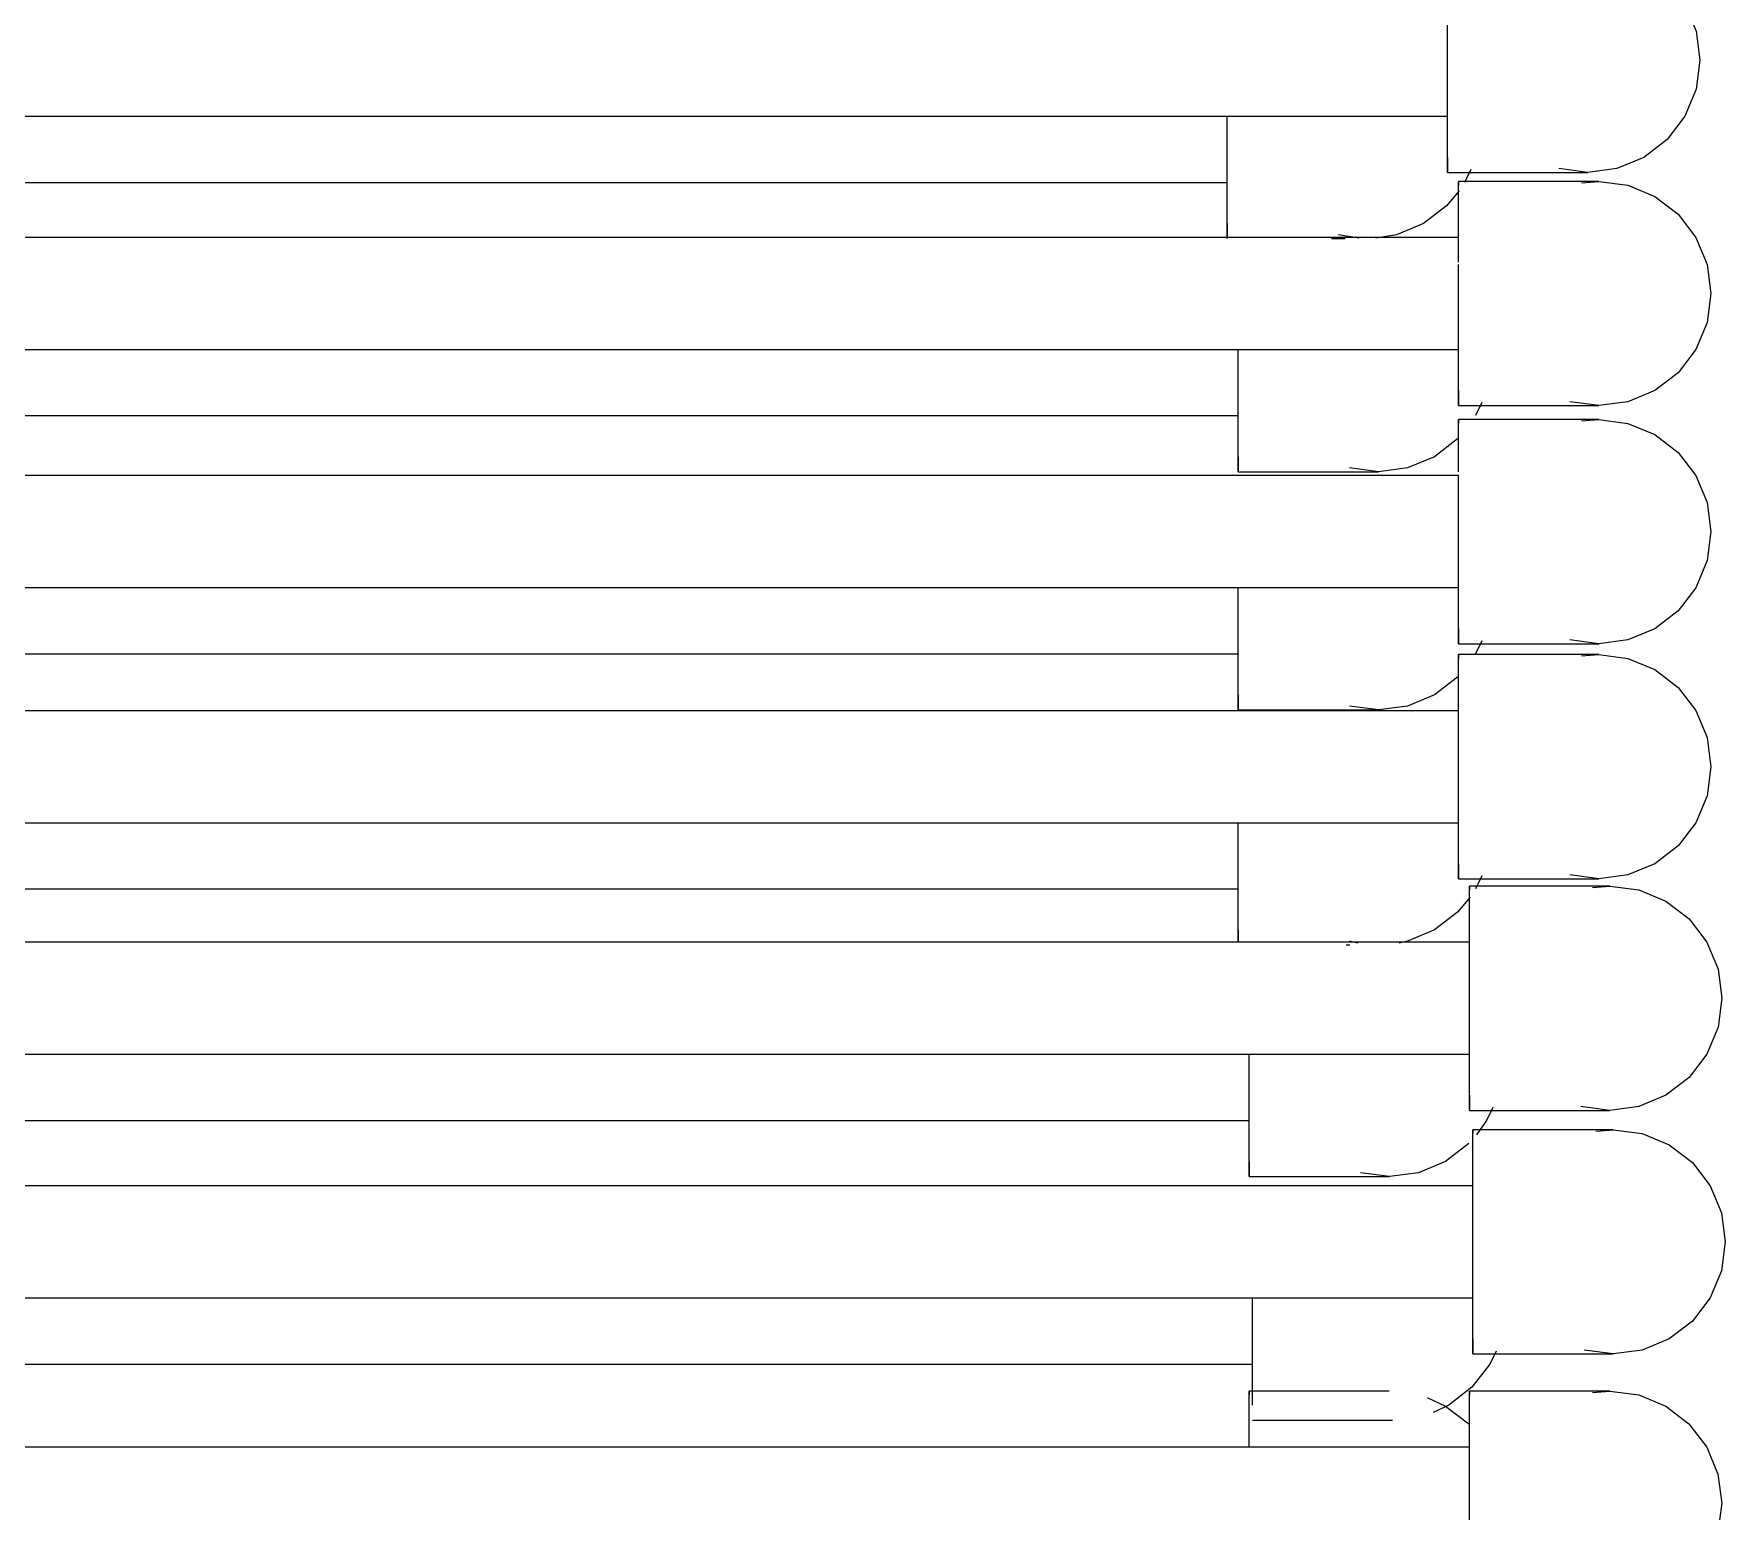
# Model space of a CAD drawing. Header units: millimetres. Extents: x 61345 to 69644, y 9491 to 29385.
# Drawn here: x 65951.35 to 65970.52, y 26762.33 to 26779.08 of the extents above; entities that cross this region are included whole.
import ezdxf

# ---------------------------------------------------------------- set-up
doc = ezdxf.new("R2010")
doc.units = ezdxf.units.MM
doc.layers.add('P-PIPE', color=30, linetype='Continuous', lineweight=18)

# ---------------------------------------------------------------- blocks, each defined once
blk = doc.blocks.new('Coude - Générique - Standard-2981057-CVC TERASSE')
at = {"layer": 'P-PIPE'}
for points in [[(-14773.15, 13823.81, 0), (-14773.18, 13823.81, 0), (-14773.25, 13823.81, 0), (-14773.34, 13823.81, 0), (-14773.45, 13823.81, 0), (-14773.59, 13823.81, 0), (-14773.75, 13823.81, 0), (-14773.94, 13823.81, 0), (-14774.15, 13823.81, 0), (-14774.39, 13823.81, 0), (-14774.65, 13823.81, 0), (-14774.93, 13823.81, 0), (-14775.24, 13823.81, 0), (-14775.56, 13823.81, 0), (-14775.91, 13823.81, 0), (-14776.28, 13823.81, 0), (-14776.67, 13823.81, 0), (-14777.08, 13823.81, 0), (-14777.51, 13823.81, 0), (-14777.96, 13823.81, 0), (-14778.42, 13823.81, 0), (-14778.91, 13823.81, 0), (-14779.4, 13823.81, 0), (-14779.92, 13823.81, 0), (-14780.45, 13823.81, 0), (-14780.99, 13823.81, 0), (-14781.54, 13823.81, 0), (-14782.11, 13823.81, 0), (-14782.69, 13823.81, 0), (-14783.28, 13823.81, 0), (-14783.88, 13823.81, 0), (-14784.48, 13823.81, 0), (-14785.09, 13823.81, 0), (-14785.71, 13823.81, 0), (-14786.34, 13823.81, 0), (-14786.97, 13823.81, 0), (-14787.6, 13823.81, 0), (-14788.24, 13823.81, 0), (-14788.87, 13823.81, 0), (-14789.04, 13823.81, 0)], [(-14789.04, 13817.45, 0), (-14789.04, 13820.09, 0), (-14789.04, 13822.11, 0), (-14789.04, 13823.38, 0), (-14789.04, 13823.81, 0), (-14789.04, 13823.38, 0)], [(-14768.87, 13823.07, 0), (-14766.78, 13822.11, 0), (-14764.15, 13820.09, 0)], [(-14789.04, 13800.09, 0), (-14789.04, 13798.82, 0), (-14789.04, 13798.39, 0), (-14789.04, 13798.82, 0), (-14789.04, 13800.09, 0), (-14789.04, 13802.11, 0), (-14789.04, 13804.75, 0)], [(-14764.15, 13802.11, 0), (-14766.78, 13800.09, 0), (-14769.84, 13798.82, 0), (-14773.13, 13798.39, 0), (-14776.42, 13798.82, 0)], [(-14789.04, 13798.39, 0), (-14788.41, 13798.39, 0), (-14787.77, 13798.39, 0), (-14787.14, 13798.39, 0), (-14786.51, 13798.39, 0), (-14785.88, 13798.39, 0), (-14785.26, 13798.39, 0), (-14784.65, 13798.39, 0), (-14784.04, 13798.39, 0), (-14783.44, 13798.39, 0), (-14782.85, 13798.39, 0), (-14782.27, 13798.39, 0), (-14781.7, 13798.39, 0), (-14781.14, 13798.39, 0), (-14780.59, 13798.39, 0), (-14780.06, 13798.39, 0), (-14779.54, 13798.39, 0), (-14779.04, 13798.39, 0), (-14778.55, 13798.39, 0), (-14778.08, 13798.39, 0), (-14777.63, 13798.39, 0), (-14777.2, 13798.39, 0), (-14776.78, 13798.39, 0), (-14776.38, 13798.39, 0), (-14776.01, 13798.39, 0), (-14775.66, 13798.39, 0), (-14775.32, 13798.39, 0), (-14775.01, 13798.39, 0), (-14774.72, 13798.39, 0), (-14774.46, 13798.39, 0), (-14774.21, 13798.39, 0), (-14774, 13798.39, 0), (-14773.8, 13798.39, 0), (-14773.63, 13798.39, 0), (-14773.49, 13798.39, 0), (-14773.37, 13798.39, 0), (-14773.27, 13798.39, 0), (-14773.2, 13798.39, 0), (-14773.15, 13798.39, 0), (-14773.13, 13798.39, 0)]]:
    blk.add_polyline3d(points, dxfattribs=at)
blk = doc.blocks.new('Coude - Générique - Standard-2981062-CVC TERASSE')
at = {"layer": 'P-PIPE'}
blk.add_line((-14788.67, 13833.21), (-14788.67, 13834.39), dxfattribs=at)
for points in [[(-14788.67, 13822.21, 0), (-14788.67, 13824.23, 0), (-14788.67, 13826.86, 0), (-14788.67, 13829.92, 0), (-14788.67, 13833.21, 0)], [(-14761.03, 13828.33, 0), (-14761.76, 13826.86, 0), (-14763.78, 13824.23, 0), (-14766.41, 13822.21, 0), (-14768.18, 13821.36, 0)], [(-14788.67, 13820.51, 0), (-14788.04, 13820.51, 0), (-14787.4, 13820.51, 0), (-14786.77, 13820.51, 0), (-14786.14, 13820.51, 0), (-14785.51, 13820.51, 0), (-14784.89, 13820.51, 0), (-14784.28, 13820.51, 0), (-14783.67, 13820.51, 0), (-14783.07, 13820.51, 0), (-14782.48, 13820.51, 0), (-14781.9, 13820.51, 0), (-14781.33, 13820.51, 0), (-14780.77, 13820.51, 0), (-14780.22, 13820.51, 0), (-14779.69, 13820.51, 0), (-14779.17, 13820.51, 0), (-14778.67, 13820.51, 0), (-14778.18, 13820.51, 0), (-14777.71, 13820.51, 0), (-14777.26, 13820.51, 0), (-14776.83, 13820.51, 0), (-14776.41, 13820.51, 0), (-14776.02, 13820.51, 0), (-14775.64, 13820.51, 0), (-14775.29, 13820.51, 0), (-14774.95, 13820.51, 0), (-14774.64, 13820.51, 0), (-14774.35, 13820.51, 0), (-14774.09, 13820.51, 0), (-14773.85, 13820.51, 0), (-14773.63, 13820.51, 0), (-14773.43, 13820.51, 0), (-14773.26, 13820.51, 0), (-14773.12, 13820.51, 0), (-14773, 13820.51, 0), (-14772.9, 13820.51, 0), (-14772.83, 13820.51, 0), (-14772.79, 13820.51, 0), (-14772.77, 13820.51, 0)]]:
    blk.add_polyline3d(points, dxfattribs=at)
blk = doc.blocks.new('Coude - Générique - Standard-V5-CVC TERASSE')
at = {"layer": 'P-PIPE'}
blk.add_line((-14789.04, 13860.83), (-14789.04, 13862.01), dxfattribs=at)
for points in [[(-14789.04, 13849.83, 0), (-14789.04, 13848.56, 0), (-14789.04, 13848.12, 0), (-14789.04, 13848.56, 0), (-14789.04, 13849.83, 0), (-14789.04, 13851.85, 0), (-14789.04, 13854.48, 0), (-14789.04, 13857.54, 0), (-14789.04, 13860.83, 0)], [(-14761.4, 13855.95, 0), (-14762.13, 13854.48, 0), (-14763.25, 13852.85, 0)], [(-14764.15, 13851.85, 0), (-14766.78, 13849.83, 0), (-14769.84, 13848.56, 0), (-14773.13, 13848.12, 0), (-14776.42, 13848.56, 0)], [(-14789.04, 13848.12, 0), (-14788.41, 13848.12, 0), (-14787.77, 13848.12, 0), (-14787.14, 13848.12, 0), (-14786.51, 13848.12, 0), (-14785.88, 13848.12, 0), (-14785.26, 13848.12, 0), (-14784.65, 13848.12, 0), (-14784.04, 13848.12, 0), (-14783.44, 13848.12, 0), (-14782.85, 13848.12, 0), (-14782.27, 13848.12, 0), (-14781.7, 13848.12, 0), (-14781.14, 13848.12, 0), (-14780.59, 13848.12, 0), (-14780.06, 13848.12, 0), (-14779.54, 13848.12, 0), (-14779.04, 13848.12, 0), (-14778.55, 13848.12, 0), (-14778.08, 13848.12, 0), (-14777.63, 13848.12, 0), (-14777.2, 13848.12, 0), (-14776.78, 13848.12, 0), (-14776.38, 13848.12, 0), (-14776.01, 13848.12, 0), (-14775.66, 13848.12, 0), (-14775.32, 13848.12, 0), (-14775.01, 13848.12, 0), (-14774.72, 13848.12, 0), (-14774.46, 13848.12, 0), (-14774.21, 13848.12, 0), (-14774, 13848.12, 0), (-14773.8, 13848.12, 0), (-14773.63, 13848.12, 0), (-14773.49, 13848.12, 0), (-14773.37, 13848.12, 0), (-14773.27, 13848.12, 0), (-14773.2, 13848.12, 0), (-14773.15, 13848.12, 0), (-14773.13, 13848.12, 0)]]:
    blk.add_polyline3d(points, dxfattribs=at)
blk = doc.blocks.new('Coude - Générique - Standard-2981067-CVC TERASSE')
at = {"layer": 'P-PIPE'}
for p, q in [((-14790.29, 13887.08), (-14790.29, 13888.26)), ((-14762.65, 13882.2), (-14763.38, 13880.73)), ((-14790.29, 13876.08), (-14790.29, 13874.81)), ((-14778.03, 13874.37), (-14777.63, 13874.37)), ((-14776.73, 13874.59), (-14777.67, 13874.81))]:
    blk.add_line(p, q, dxfattribs=at)
for points in [[(-14790.29, 13874.81, 0), (-14790.29, 13876.08, 0), (-14790.29, 13878.1, 0), (-14790.29, 13880.73, 0), (-14790.29, 13883.79, 0), (-14790.29, 13887.08, 0)], [(-14763.98, 13879.79, 0), (-14765.4, 13878.1, 0), (-14768.03, 13876.08, 0), (-14771.09, 13874.81, 0), (-14772.03, 13874.59, 0)]]:
    blk.add_polyline3d(points, dxfattribs=at)
blk = doc.blocks.new('Coude - Générique - Standard-V6-CVC TERASSE')
at = {"layer": 'P-PIPE'}
for p, q in [((-14790.29, 13913.73), (-14790.29, 13914.91)), ((-14762.65, 13908.85), (-14763.38, 13907.37))]:
    blk.add_line(p, q, dxfattribs=at)
for points in [[(-14790.29, 13902.72, 0), (-14790.29, 13901.45, 0), (-14790.29, 13901.02, 0), (-14790.29, 13901.45, 0), (-14790.29, 13902.72, 0), (-14790.29, 13904.74, 0), (-14790.29, 13907.37, 0), (-14790.29, 13910.44, 0), (-14790.29, 13913.73, 0)], [(-14765.4, 13904.74, 0), (-14768.03, 13902.72, 0), (-14771.09, 13901.45, 0), (-14774.38, 13901.02, 0), (-14777.67, 13901.45, 0)], [(-14790.29, 13901.02, 0), (-14789.66, 13901.02, 0), (-14789.02, 13901.02, 0), (-14788.39, 13901.02, 0), (-14787.76, 13901.02, 0), (-14787.13, 13901.02, 0), (-14786.51, 13901.02, 0), (-14785.9, 13901.02, 0), (-14785.29, 13901.02, 0), (-14784.69, 13901.02, 0), (-14784.1, 13901.02, 0), (-14783.52, 13901.02, 0), (-14782.95, 13901.02, 0), (-14782.39, 13901.02, 0), (-14781.84, 13901.02, 0), (-14781.31, 13901.02, 0), (-14780.79, 13901.02, 0), (-14780.29, 13901.02, 0), (-14779.8, 13901.02, 0), (-14779.33, 13901.02, 0), (-14778.88, 13901.02, 0), (-14778.45, 13901.02, 0), (-14778.03, 13901.02, 0), (-14777.63, 13901.02, 0), (-14777.26, 13901.02, 0), (-14776.91, 13901.02, 0), (-14776.57, 13901.02, 0), (-14776.26, 13901.02, 0), (-14775.97, 13901.02, 0), (-14775.71, 13901.02, 0), (-14775.46, 13901.02, 0), (-14775.25, 13901.02, 0), (-14775.05, 13901.02, 0), (-14774.88, 13901.02, 0), (-14774.74, 13901.02, 0), (-14774.62, 13901.02, 0), (-14774.52, 13901.02, 0), (-14774.45, 13901.02, 0), (-14774.4, 13901.02, 0), (-14774.38, 13901.02, 0)]]:
    blk.add_polyline3d(points, dxfattribs=at)
blk = doc.blocks.new('Coude - Générique - Standard-V7-CVC TERASSE')
at = {"layer": 'P-PIPE'}
for p, q in [((-14790.29, 13940.73), (-14790.29, 13941.9)), ((-14762.65, 13935.85), (-14763.38, 13934.37))]:
    blk.add_line(p, q, dxfattribs=at)
for points in [[(-14790.29, 13929.72, 0), (-14790.29, 13928.45, 0), (-14790.29, 13928.02, 0), (-14790.29, 13928.45, 0), (-14790.29, 13929.72, 0), (-14790.29, 13931.74, 0), (-14790.29, 13934.37, 0), (-14790.29, 13937.44, 0), (-14790.29, 13940.73, 0)], [(-14765.4, 13931.74, 0), (-14768.03, 13929.72, 0), (-14771.09, 13928.45, 0), (-14774.38, 13928.02, 0), (-14777.67, 13928.45, 0)], [(-14790.29, 13928.02, 0), (-14789.66, 13928.02, 0), (-14789.02, 13928.02, 0), (-14788.39, 13928.02, 0), (-14787.76, 13928.02, 0), (-14787.13, 13928.02, 0), (-14786.51, 13928.02, 0), (-14785.9, 13928.02, 0), (-14785.29, 13928.02, 0), (-14784.69, 13928.02, 0), (-14784.1, 13928.02, 0), (-14783.52, 13928.02, 0), (-14782.95, 13928.02, 0), (-14782.39, 13928.02, 0), (-14781.84, 13928.02, 0), (-14781.31, 13928.02, 0), (-14780.79, 13928.02, 0), (-14780.29, 13928.02, 0), (-14779.8, 13928.02, 0), (-14779.33, 13928.02, 0), (-14778.88, 13928.02, 0), (-14778.45, 13928.02, 0), (-14778.03, 13928.02, 0), (-14777.63, 13928.02, 0), (-14777.26, 13928.02, 0), (-14776.91, 13928.02, 0), (-14776.57, 13928.02, 0), (-14776.26, 13928.02, 0), (-14775.97, 13928.02, 0), (-14775.71, 13928.02, 0), (-14775.46, 13928.02, 0), (-14775.25, 13928.02, 0), (-14775.05, 13928.02, 0), (-14774.88, 13928.02, 0), (-14774.74, 13928.02, 0), (-14774.62, 13928.02, 0), (-14774.52, 13928.02, 0), (-14774.45, 13928.02, 0), (-14774.4, 13928.02, 0), (-14774.38, 13928.02, 0)]]:
    blk.add_polyline3d(points, dxfattribs=at)
blk = doc.blocks.new('Coude - Générique - Standard-2981074-CVC TERASSE')
at = {"layer": 'P-PIPE'}
for p, q in [((-14791.54, 13967.16), (-14791.54, 13968.34)), ((-14763.9, 13962.28), (-14764.63, 13960.8)), ((-14776.59, 13954.49), (-14778.92, 13954.88))]:
    blk.add_line(p, q, dxfattribs=at)
for points in [[(-14791.54, 13956.15, 0), (-14791.54, 13954.88, 0), (-14791.54, 13954.45, 0), (-14791.54, 13954.88, 0), (-14791.54, 13956.15, 0), (-14791.54, 13958.17, 0), (-14791.54, 13960.8, 0), (-14791.54, 13963.87, 0), (-14791.54, 13967.16, 0)], [(-14765.23, 13959.86, 0), (-14766.65, 13958.17, 0), (-14769.28, 13956.15, 0), (-14772.34, 13954.88, 0), (-14774.68, 13954.49, 0)], [(-14779.7, 13954.45, 0), (-14779.28, 13954.45, 0), (-14778.88, 13954.45, 0), (-14778.51, 13954.45, 0), (-14778.16, 13954.45, 0)]]:
    blk.add_polyline3d(points, dxfattribs=at)
blk = doc.blocks.new('Coude - Générique - Standard-2984763-CVC TERASSE')
at = {"layer": 'P-PIPE'}
for points in [[(-14748.16, 13823.81, 0), (-14748.18, 13823.81, 0), (-14748.21, 13823.81, 0), (-14748.28, 13823.81, 0), (-14748.37, 13823.81, 0), (-14748.48, 13823.81, 0), (-14748.62, 13823.81, 0), (-14748.78, 13823.81, 0), (-14748.97, 13823.81, 0), (-14749.18, 13823.81, 0), (-14749.42, 13823.81, 0), (-14749.68, 13823.81, 0), (-14749.96, 13823.81, 0), (-14750.27, 13823.81, 0), (-14750.59, 13823.81, 0), (-14750.94, 13823.81, 0), (-14751.31, 13823.81, 0), (-14751.7, 13823.81, 0), (-14752.11, 13823.81, 0), (-14752.54, 13823.81, 0), (-14752.99, 13823.81, 0), (-14753.45, 13823.81, 0), (-14753.94, 13823.81, 0), (-14754.43, 13823.81, 0), (-14754.95, 13823.81, 0), (-14755.48, 13823.81, 0), (-14756.02, 13823.81, 0), (-14756.57, 13823.81, 0), (-14757.14, 13823.81, 0), (-14757.72, 13823.81, 0), (-14758.31, 13823.81, 0), (-14758.91, 13823.81, 0), (-14759.51, 13823.81, 0), (-14760.12, 13823.81, 0), (-14760.74, 13823.81, 0), (-14761.37, 13823.81, 0), (-14762, 13823.81, 0), (-14762.63, 13823.81, 0), (-14763.26, 13823.81, 0), (-14763.9, 13823.81, 0), (-14764.07, 13823.81, 0)], [(-14764.07, 13811.1, 0), (-14764.07, 13814.39, 0), (-14764.07, 13817.45, 0), (-14764.07, 13820.09, 0), (-14764.07, 13822.11, 0), (-14764.07, 13823.38, 0), (-14764.07, 13823.81, 0), (-14764.07, 13823.38, 0)], [(-14750.13, 13823.66, 0), (-14748.16, 13823.81, 0), (-14744.87, 13823.38, 0), (-14741.81, 13822.11, 0), (-14739.18, 13820.09, 0), (-14737.16, 13817.45, 0), (-14735.89, 13814.39, 0), (-14735.45, 13811.1, 0)], [(-14764.07, 13800.09, 0), (-14764.07, 13798.82, 0), (-14764.07, 13798.39, 0), (-14764.07, 13798.82, 0), (-14764.07, 13800.09, 0), (-14764.07, 13802.11, 0), (-14764.07, 13804.75, 0), (-14764.07, 13807.81, 0), (-14764.07, 13811.1, 0)], [(-14735.45, 13811.1, 0), (-14735.89, 13807.81, 0), (-14737.16, 13804.75, 0), (-14739.18, 13802.11, 0), (-14741.81, 13800.09, 0), (-14744.87, 13798.82, 0), (-14748.16, 13798.39, 0), (-14751.45, 13798.82, 0)], [(-14764.07, 13798.39, 0), (-14763.44, 13798.39, 0), (-14762.8, 13798.39, 0), (-14762.17, 13798.39, 0), (-14761.54, 13798.39, 0), (-14760.91, 13798.39, 0), (-14760.29, 13798.39, 0), (-14759.68, 13798.39, 0), (-14759.07, 13798.39, 0), (-14758.47, 13798.39, 0), (-14757.88, 13798.39, 0), (-14757.3, 13798.39, 0), (-14756.73, 13798.39, 0), (-14756.17, 13798.39, 0), (-14755.62, 13798.39, 0), (-14755.09, 13798.39, 0), (-14754.57, 13798.39, 0), (-14754.07, 13798.39, 0), (-14753.58, 13798.39, 0), (-14753.11, 13798.39, 0), (-14752.66, 13798.39, 0), (-14752.23, 13798.39, 0), (-14751.81, 13798.39, 0), (-14751.42, 13798.39, 0), (-14751.04, 13798.39, 0), (-14750.69, 13798.39, 0), (-14750.35, 13798.39, 0), (-14750.04, 13798.39, 0), (-14749.75, 13798.39, 0), (-14749.49, 13798.39, 0), (-14749.24, 13798.39, 0), (-14749.03, 13798.39, 0), (-14748.83, 13798.39, 0), (-14748.66, 13798.39, 0), (-14748.52, 13798.39, 0), (-14748.4, 13798.39, 0), (-14748.3, 13798.39, 0), (-14748.23, 13798.39, 0), (-14748.18, 13798.39, 0), (-14748.16, 13798.39, 0)]]:
    blk.add_polyline3d(points, dxfattribs=at)
blk = doc.blocks.new('Coude - Générique - Standard-2984810-CVC TERASSE')
at = {"layer": 'P-PIPE'}
for points in [[(-14747.78, 13853.42, 0), (-14747.79, 13853.42, 0), (-14747.83, 13853.42, 0), (-14747.89, 13853.42, 0), (-14747.98, 13853.42, 0), (-14748.1, 13853.42, 0), (-14748.23, 13853.42, 0), (-14748.4, 13853.42, 0), (-14748.59, 13853.42, 0), (-14748.8, 13853.42, 0), (-14749.03, 13853.42, 0), (-14749.29, 13853.42, 0), (-14749.58, 13853.42, 0), (-14749.88, 13853.42, 0), (-14750.21, 13853.42, 0), (-14750.56, 13853.42, 0), (-14750.93, 13853.42, 0), (-14751.32, 13853.42, 0), (-14751.73, 13853.42, 0), (-14752.16, 13853.42, 0), (-14752.6, 13853.42, 0), (-14753.07, 13853.42, 0), (-14753.55, 13853.42, 0), (-14754.05, 13853.42, 0), (-14754.56, 13853.42, 0), (-14755.09, 13853.42, 0), (-14755.63, 13853.42, 0), (-14756.19, 13853.42, 0), (-14756.76, 13853.42, 0), (-14757.33, 13853.42, 0), (-14757.92, 13853.42, 0), (-14758.52, 13853.42, 0), (-14759.13, 13853.42, 0), (-14759.74, 13853.42, 0), (-14760.36, 13853.42, 0), (-14760.98, 13853.42, 0), (-14761.61, 13853.42, 0), (-14762.25, 13853.42, 0), (-14762.88, 13853.42, 0), (-14763.52, 13853.42, 0), (-14763.69, 13853.42, 0)], [(-14763.69, 13840.71, 0), (-14763.69, 13844, 0), (-14763.69, 13847.07, 0), (-14763.69, 13849.7, 0), (-14763.69, 13851.72, 0), (-14763.69, 13852.99, 0), (-14763.69, 13853.42, 0), (-14763.69, 13852.99, 0)], [(-14749.74, 13853.27, 0), (-14747.78, 13853.42, 0), (-14744.49, 13852.99, 0), (-14741.42, 13851.72, 0), (-14738.79, 13849.7, 0), (-14736.77, 13847.07, 0), (-14735.5, 13844, 0), (-14735.07, 13840.71, 0)], [(-14763.69, 13829.71, 0), (-14763.69, 13828.44, 0), (-14763.69, 13828.01, 0), (-14763.69, 13828.44, 0), (-14763.69, 13829.71, 0), (-14763.69, 13831.73, 0), (-14763.69, 13834.36, 0), (-14763.69, 13837.42, 0), (-14763.69, 13840.71, 0)], [(-14735.07, 13840.71, 0), (-14735.5, 13837.42, 0), (-14736.77, 13834.36, 0), (-14738.79, 13831.73, 0), (-14741.42, 13829.71, 0), (-14744.49, 13828.44, 0), (-14747.78, 13828.01, 0), (-14751.07, 13828.44, 0)], [(-14763.69, 13828.01, 0), (-14763.05, 13828.01, 0), (-14762.42, 13828.01, 0), (-14761.78, 13828.01, 0), (-14761.15, 13828.01, 0), (-14760.53, 13828.01, 0), (-14759.91, 13828.01, 0), (-14759.29, 13828.01, 0), (-14758.68, 13828.01, 0), (-14758.08, 13828.01, 0), (-14757.49, 13828.01, 0), (-14756.91, 13828.01, 0), (-14756.34, 13828.01, 0), (-14755.78, 13828.01, 0), (-14755.24, 13828.01, 0), (-14754.7, 13828.01, 0), (-14754.19, 13828.01, 0), (-14753.68, 13828.01, 0), (-14753.2, 13828.01, 0), (-14752.73, 13828.01, 0), (-14752.28, 13828.01, 0), (-14751.84, 13828.01, 0), (-14751.43, 13828.01, 0), (-14751.03, 13828.01, 0), (-14750.66, 13828.01, 0), (-14750.3, 13828.01, 0), (-14749.97, 13828.01, 0), (-14749.66, 13828.01, 0), (-14749.37, 13828.01, 0), (-14749.1, 13828.01, 0), (-14748.86, 13828.01, 0), (-14748.64, 13828.01, 0), (-14748.45, 13828.01, 0), (-14748.28, 13828.01, 0), (-14748.13, 13828.01, 0), (-14748.01, 13828.01, 0), (-14747.91, 13828.01, 0), (-14747.84, 13828.01, 0), (-14747.8, 13828.01, 0), (-14747.78, 13828.01, 0)]]:
    blk.add_polyline3d(points, dxfattribs=at)
blk = doc.blocks.new('Coude - Générique - Standard-2984852-CVC TERASSE')
at = {"layer": 'P-PIPE'}
for points in [[(-14748.15, 13881.04, 0), (-14748.16, 13881.04, 0), (-14748.2, 13881.04, 0), (-14748.26, 13881.04, 0), (-14748.35, 13881.04, 0), (-14748.46, 13881.04, 0), (-14748.6, 13881.04, 0), (-14748.77, 13881.04, 0), (-14748.95, 13881.04, 0), (-14749.17, 13881.04, 0), (-14749.4, 13881.04, 0), (-14749.66, 13881.04, 0), (-14749.94, 13881.04, 0), (-14750.25, 13881.04, 0), (-14750.58, 13881.04, 0), (-14750.93, 13881.04, 0), (-14751.3, 13881.04, 0), (-14751.69, 13881.04, 0), (-14752.1, 13881.04, 0), (-14752.52, 13881.04, 0), (-14752.97, 13881.04, 0), (-14753.44, 13881.04, 0), (-14753.92, 13881.04, 0), (-14754.42, 13881.04, 0), (-14754.93, 13881.04, 0), (-14755.46, 13881.04, 0), (-14756, 13881.04, 0), (-14756.56, 13881.04, 0), (-14757.12, 13881.04, 0), (-14757.7, 13881.04, 0), (-14758.29, 13881.04, 0), (-14758.89, 13881.04, 0), (-14759.49, 13881.04, 0), (-14760.11, 13881.04, 0), (-14760.73, 13881.04, 0), (-14761.35, 13881.04, 0), (-14761.98, 13881.04, 0), (-14762.61, 13881.04, 0), (-14763.25, 13881.04, 0), (-14763.88, 13881.04, 0), (-14764.06, 13881.04, 0)], [(-14764.06, 13868.33, 0), (-14764.06, 13871.62, 0), (-14764.06, 13874.69, 0), (-14764.06, 13877.32, 0), (-14764.06, 13879.34, 0), (-14764.06, 13880.61, 0), (-14764.06, 13881.04, 0), (-14764.06, 13880.61, 0)], [(-14750.11, 13880.89, 0), (-14748.15, 13881.04, 0), (-14744.86, 13880.61, 0), (-14741.79, 13879.34, 0), (-14739.16, 13877.32, 0), (-14737.14, 13874.69, 0), (-14735.87, 13871.62, 0), (-14735.44, 13868.33, 0)], [(-14764.06, 13857.33, 0), (-14764.06, 13856.06, 0), (-14764.06, 13855.62, 0), (-14764.06, 13856.06, 0), (-14764.06, 13857.33, 0), (-14764.06, 13859.35, 0), (-14764.06, 13861.98, 0), (-14764.06, 13865.04, 0), (-14764.06, 13868.33, 0)], [(-14735.44, 13868.33, 0), (-14735.87, 13865.04, 0), (-14737.14, 13861.98, 0), (-14739.16, 13859.35, 0), (-14741.79, 13857.33, 0), (-14744.86, 13856.06, 0), (-14748.15, 13855.62, 0), (-14751.44, 13856.06, 0)], [(-14764.06, 13855.62, 0), (-14763.42, 13855.62, 0), (-14762.78, 13855.62, 0), (-14762.15, 13855.62, 0), (-14761.52, 13855.62, 0), (-14760.89, 13855.62, 0), (-14760.27, 13855.62, 0), (-14759.66, 13855.62, 0), (-14759.05, 13855.62, 0), (-14758.45, 13855.62, 0), (-14757.86, 13855.62, 0), (-14757.28, 13855.62, 0), (-14756.71, 13855.62, 0), (-14756.15, 13855.62, 0), (-14755.6, 13855.62, 0), (-14755.07, 13855.62, 0), (-14754.55, 13855.62, 0), (-14754.05, 13855.62, 0), (-14753.57, 13855.62, 0), (-14753.1, 13855.62, 0), (-14752.64, 13855.62, 0), (-14752.21, 13855.62, 0), (-14751.79, 13855.62, 0), (-14751.4, 13855.62, 0), (-14751.02, 13855.62, 0), (-14750.67, 13855.62, 0), (-14750.34, 13855.62, 0), (-14750.02, 13855.62, 0), (-14749.74, 13855.62, 0), (-14749.47, 13855.62, 0), (-14749.23, 13855.62, 0), (-14749.01, 13855.62, 0), (-14748.81, 13855.62, 0), (-14748.64, 13855.62, 0), (-14748.5, 13855.62, 0), (-14748.38, 13855.62, 0), (-14748.28, 13855.62, 0), (-14748.21, 13855.62, 0), (-14748.17, 13855.62, 0), (-14748.15, 13855.62, 0)]]:
    blk.add_polyline3d(points, dxfattribs=at)
blk = doc.blocks.new('Coude - Générique - Standard-2984894-CVC TERASSE')
at = {"layer": 'P-PIPE'}
for points in [[(-14749.4, 13907.29, 0), (-14749.41, 13907.29, 0), (-14749.45, 13907.29, 0), (-14749.51, 13907.29, 0), (-14749.6, 13907.29, 0), (-14749.71, 13907.29, 0), (-14749.85, 13907.29, 0), (-14750.02, 13907.29, 0), (-14750.2, 13907.29, 0), (-14750.42, 13907.29, 0), (-14750.65, 13907.29, 0), (-14750.91, 13907.29, 0), (-14751.2, 13907.29, 0), (-14751.5, 13907.29, 0), (-14751.83, 13907.29, 0), (-14752.18, 13907.29, 0), (-14752.55, 13907.29, 0), (-14752.94, 13907.29, 0), (-14753.35, 13907.29, 0), (-14753.77, 13907.29, 0), (-14754.22, 13907.29, 0), (-14754.69, 13907.29, 0), (-14755.17, 13907.29, 0), (-14755.67, 13907.29, 0), (-14756.18, 13907.29, 0), (-14756.71, 13907.29, 0), (-14757.25, 13907.29, 0), (-14757.81, 13907.29, 0), (-14758.37, 13907.29, 0), (-14758.95, 13907.29, 0), (-14759.54, 13907.29, 0), (-14760.14, 13907.29, 0), (-14760.74, 13907.29, 0), (-14761.36, 13907.29, 0), (-14761.98, 13907.29, 0), (-14762.6, 13907.29, 0), (-14763.23, 13907.29, 0), (-14763.86, 13907.29, 0), (-14764.5, 13907.29, 0), (-14765.13, 13907.29, 0), (-14765.31, 13907.29, 0)], [(-14765.31, 13894.58, 0), (-14765.31, 13897.87, 0), (-14765.31, 13900.94, 0), (-14765.31, 13903.57, 0), (-14765.31, 13905.59, 0), (-14765.31, 13906.86, 0), (-14765.31, 13907.29, 0), (-14765.31, 13906.86, 0)], [(-14751.36, 13907.14, 0), (-14749.4, 13907.29, 0), (-14746.11, 13906.86, 0), (-14743.04, 13905.59, 0), (-14740.41, 13903.57, 0), (-14738.39, 13900.94, 0), (-14737.12, 13897.87, 0), (-14736.69, 13894.58, 0)], [(-14765.31, 13883.58, 0), (-14765.31, 13882.31, 0), (-14765.31, 13881.87, 0), (-14765.31, 13882.31, 0), (-14765.31, 13883.58, 0), (-14765.31, 13885.6, 0), (-14765.31, 13888.23, 0), (-14765.31, 13891.29, 0), (-14765.31, 13894.58, 0)], [(-14736.69, 13894.58, 0), (-14737.12, 13891.29, 0), (-14738.39, 13888.23, 0), (-14740.41, 13885.6, 0), (-14743.04, 13883.58, 0), (-14746.11, 13882.31, 0), (-14749.4, 13881.87, 0), (-14752.69, 13882.31, 0)], [(-14765.31, 13881.87, 0), (-14764.67, 13881.87, 0), (-14764.03, 13881.87, 0), (-14763.4, 13881.87, 0), (-14762.77, 13881.87, 0), (-14762.15, 13881.87, 0), (-14761.52, 13881.87, 0), (-14760.91, 13881.87, 0), (-14760.3, 13881.87, 0), (-14759.7, 13881.87, 0), (-14759.11, 13881.87, 0), (-14758.53, 13881.87, 0), (-14757.96, 13881.87, 0), (-14757.4, 13881.87, 0), (-14756.86, 13881.87, 0), (-14756.32, 13881.87, 0), (-14755.81, 13881.87, 0), (-14755.3, 13881.87, 0), (-14754.82, 13881.87, 0), (-14754.35, 13881.87, 0), (-14753.89, 13881.87, 0), (-14753.46, 13881.87, 0), (-14753.04, 13881.87, 0), (-14752.65, 13881.87, 0), (-14752.27, 13881.87, 0), (-14751.92, 13881.87, 0), (-14751.59, 13881.87, 0), (-14751.28, 13881.87, 0), (-14750.99, 13881.87, 0), (-14750.72, 13881.87, 0), (-14750.48, 13881.87, 0), (-14750.26, 13881.87, 0), (-14750.07, 13881.87, 0), (-14749.89, 13881.87, 0), (-14749.75, 13881.87, 0), (-14749.63, 13881.87, 0), (-14749.53, 13881.87, 0), (-14749.46, 13881.87, 0), (-14749.42, 13881.87, 0), (-14749.4, 13881.87, 0)]]:
    blk.add_polyline3d(points, dxfattribs=at)
blk = doc.blocks.new('Coude - Générique - Standard-V38-CVC TERASSE')
at = {"layer": 'P-PIPE'}
for points in [[(-14749.4, 13933.94, 0), (-14749.41, 13933.94, 0), (-14749.45, 13933.94, 0), (-14749.51, 13933.94, 0), (-14749.6, 13933.94, 0), (-14749.71, 13933.94, 0), (-14749.85, 13933.94, 0), (-14750.02, 13933.94, 0), (-14750.2, 13933.94, 0), (-14750.42, 13933.94, 0), (-14750.65, 13933.94, 0), (-14750.91, 13933.94, 0), (-14751.2, 13933.94, 0), (-14751.5, 13933.94, 0), (-14751.83, 13933.94, 0), (-14752.18, 13933.94, 0), (-14752.55, 13933.94, 0), (-14752.94, 13933.94, 0), (-14753.35, 13933.94, 0), (-14753.77, 13933.94, 0), (-14754.22, 13933.94, 0), (-14754.69, 13933.94, 0), (-14755.17, 13933.94, 0), (-14755.67, 13933.94, 0), (-14756.18, 13933.94, 0), (-14756.71, 13933.94, 0), (-14757.25, 13933.94, 0), (-14757.81, 13933.94, 0), (-14758.37, 13933.94, 0), (-14758.95, 13933.94, 0), (-14759.54, 13933.94, 0), (-14760.14, 13933.94, 0), (-14760.74, 13933.94, 0), (-14761.36, 13933.94, 0), (-14761.98, 13933.94, 0), (-14762.6, 13933.94, 0), (-14763.23, 13933.94, 0), (-14763.86, 13933.94, 0), (-14764.5, 13933.94, 0), (-14765.13, 13933.94, 0), (-14765.31, 13933.94, 0)], [(-14765.31, 13928.02, 0), (-14765.31, 13930.21, 0), (-14765.31, 13932.23, 0), (-14765.31, 13933.5, 0), (-14765.31, 13933.94, 0), (-14765.31, 13933.5, 0)], [(-14751.36, 13933.78, 0), (-14749.4, 13933.94, 0), (-14746.11, 13933.5, 0), (-14743.04, 13932.23, 0), (-14740.41, 13930.21, 0), (-14738.39, 13927.58, 0), (-14737.12, 13924.52, 0), (-14736.69, 13921.23, 0)], [(-14765.31, 13921.23, 0), (-14765.31, 13924.52, 0), (-14765.31, 13927.58, 0)], [(-14765.31, 13910.22, 0), (-14765.31, 13908.95, 0), (-14765.31, 13908.52, 0), (-14765.31, 13908.95, 0), (-14765.31, 13910.22, 0), (-14765.31, 13912.24, 0), (-14765.31, 13914.87, 0), (-14765.31, 13917.94, 0), (-14765.31, 13921.23, 0)], [(-14736.69, 13921.23, 0), (-14737.12, 13917.94, 0), (-14738.39, 13914.87, 0), (-14740.41, 13912.24, 0), (-14743.04, 13910.22, 0), (-14746.11, 13908.95, 0), (-14749.4, 13908.52, 0), (-14752.69, 13908.95, 0)], [(-14765.31, 13908.52, 0), (-14764.67, 13908.52, 0), (-14764.03, 13908.52, 0), (-14763.4, 13908.52, 0), (-14762.77, 13908.52, 0), (-14762.15, 13908.52, 0), (-14761.52, 13908.52, 0), (-14760.91, 13908.52, 0), (-14760.3, 13908.52, 0), (-14759.7, 13908.52, 0), (-14759.11, 13908.52, 0), (-14758.53, 13908.52, 0), (-14757.96, 13908.52, 0), (-14757.4, 13908.52, 0), (-14756.86, 13908.52, 0), (-14756.32, 13908.52, 0), (-14755.81, 13908.52, 0), (-14755.3, 13908.52, 0), (-14754.82, 13908.52, 0), (-14754.35, 13908.52, 0), (-14753.89, 13908.52, 0), (-14753.46, 13908.52, 0), (-14753.04, 13908.52, 0), (-14752.65, 13908.52, 0), (-14752.27, 13908.52, 0), (-14751.92, 13908.52, 0), (-14751.59, 13908.52, 0), (-14751.28, 13908.52, 0), (-14750.99, 13908.52, 0), (-14750.72, 13908.52, 0), (-14750.48, 13908.52, 0), (-14750.26, 13908.52, 0), (-14750.07, 13908.52, 0), (-14749.89, 13908.52, 0), (-14749.75, 13908.52, 0), (-14749.63, 13908.52, 0), (-14749.53, 13908.52, 0), (-14749.46, 13908.52, 0), (-14749.42, 13908.52, 0), (-14749.4, 13908.52, 0)]]:
    blk.add_polyline3d(points, dxfattribs=at)
blk = doc.blocks.new('Coude - Générique - Standard-V39-CVC TERASSE')
at = {"layer": 'P-PIPE', "color": 30}
blk.add_line((-14765.31, 13948.23), (-14765.31, 13951.51), dxfattribs=at)
for points in [[(-14749.4, 13960.93, 0), (-14749.41, 13960.93, 0), (-14749.45, 13960.93, 0), (-14749.51, 13960.93, 0), (-14749.6, 13960.93, 0), (-14749.71, 13960.93, 0), (-14749.85, 13960.93, 0), (-14750.02, 13960.93, 0), (-14750.2, 13960.93, 0), (-14750.42, 13960.93, 0), (-14750.65, 13960.93, 0), (-14750.91, 13960.93, 0), (-14751.2, 13960.93, 0), (-14751.5, 13960.93, 0), (-14751.83, 13960.93, 0), (-14752.18, 13960.93, 0), (-14752.55, 13960.93, 0), (-14752.94, 13960.93, 0), (-14753.35, 13960.93, 0), (-14753.77, 13960.93, 0), (-14754.22, 13960.93, 0), (-14754.69, 13960.93, 0), (-14755.17, 13960.93, 0), (-14755.67, 13960.93, 0), (-14756.18, 13960.93, 0), (-14756.71, 13960.93, 0), (-14757.25, 13960.93, 0), (-14757.81, 13960.93, 0), (-14758.37, 13960.93, 0), (-14758.95, 13960.93, 0), (-14759.54, 13960.93, 0), (-14760.14, 13960.93, 0), (-14760.74, 13960.93, 0), (-14761.36, 13960.93, 0), (-14761.98, 13960.93, 0), (-14762.6, 13960.93, 0), (-14763.23, 13960.93, 0), (-14763.86, 13960.93, 0), (-14764.5, 13960.93, 0), (-14765.13, 13960.93, 0), (-14765.31, 13960.93, 0)], [(-14765.31, 13951.76, 0), (-14765.31, 13954.58, 0), (-14765.31, 13957.21, 0), (-14765.31, 13959.23, 0), (-14765.31, 13960.5, 0), (-14765.31, 13960.93, 0), (-14765.31, 13960.5, 0)], [(-14751.36, 13960.78, 0), (-14749.4, 13960.93, 0), (-14746.11, 13960.5, 0), (-14743.04, 13959.23, 0), (-14740.41, 13957.21, 0), (-14738.39, 13954.58, 0), (-14737.12, 13951.51, 0), (-14736.69, 13948.23, 0)], [(-14765.31, 13937.22, 0), (-14765.31, 13935.95, 0), (-14765.31, 13935.52, 0), (-14765.31, 13935.95, 0), (-14765.31, 13937.22, 0), (-14765.31, 13939.24, 0), (-14765.31, 13941.87, 0), (-14765.31, 13944.94, 0), (-14765.31, 13948.23, 0)], [(-14736.69, 13948.23, 0), (-14737.12, 13944.94, 0), (-14738.39, 13941.87, 0), (-14740.41, 13939.24, 0), (-14743.04, 13937.22, 0), (-14746.11, 13935.95, 0), (-14749.4, 13935.52, 0), (-14752.69, 13935.95, 0)], [(-14765.31, 13935.52, 0), (-14764.67, 13935.52, 0), (-14764.03, 13935.52, 0), (-14763.4, 13935.52, 0), (-14762.77, 13935.52, 0), (-14762.15, 13935.52, 0), (-14761.52, 13935.52, 0), (-14760.91, 13935.52, 0), (-14760.3, 13935.52, 0), (-14759.7, 13935.52, 0), (-14759.11, 13935.52, 0), (-14758.53, 13935.52, 0), (-14757.96, 13935.52, 0), (-14757.4, 13935.52, 0), (-14756.86, 13935.52, 0), (-14756.32, 13935.52, 0), (-14755.81, 13935.52, 0), (-14755.3, 13935.52, 0), (-14754.82, 13935.52, 0), (-14754.35, 13935.52, 0), (-14753.89, 13935.52, 0), (-14753.46, 13935.52, 0), (-14753.04, 13935.52, 0), (-14752.65, 13935.52, 0), (-14752.27, 13935.52, 0), (-14751.92, 13935.52, 0), (-14751.59, 13935.52, 0), (-14751.28, 13935.52, 0), (-14750.99, 13935.52, 0), (-14750.72, 13935.52, 0), (-14750.48, 13935.52, 0), (-14750.26, 13935.52, 0), (-14750.07, 13935.52, 0), (-14749.89, 13935.52, 0), (-14749.75, 13935.52, 0), (-14749.63, 13935.52, 0), (-14749.53, 13935.52, 0), (-14749.46, 13935.52, 0), (-14749.42, 13935.52, 0), (-14749.4, 13935.52, 0)]]:
    blk.add_polyline3d(points, dxfattribs=at)
blk = doc.blocks.new('Coude - Générique - Standard-2985022-CVC TERASSE')
at = {"layer": 'P-PIPE'}
for points in [[(-14750.65, 13987.37, 0), (-14750.66, 13987.37, 0), (-14750.7, 13987.37, 0), (-14750.76, 13987.37, 0), (-14750.85, 13987.37, 0), (-14750.96, 13987.37, 0), (-14751.1, 13987.37, 0), (-14751.27, 13987.37, 0), (-14751.45, 13987.37, 0), (-14751.67, 13987.37, 0), (-14751.9, 13987.37, 0), (-14752.16, 13987.37, 0), (-14752.44, 13987.37, 0), (-14752.75, 13987.37, 0), (-14753.08, 13987.37, 0), (-14753.43, 13987.37, 0), (-14753.8, 13987.37, 0), (-14754.19, 13987.37, 0), (-14754.6, 13987.37, 0), (-14755.02, 13987.37, 0), (-14755.47, 13987.37, 0), (-14755.94, 13987.37, 0), (-14756.42, 13987.37, 0), (-14756.92, 13987.37, 0), (-14757.43, 13987.37, 0), (-14757.96, 13987.37, 0), (-14758.5, 13987.37, 0), (-14759.06, 13987.37, 0), (-14759.62, 13987.37, 0), (-14760.2, 13987.37, 0), (-14760.79, 13987.37, 0), (-14761.39, 13987.37, 0), (-14761.99, 13987.37, 0), (-14762.61, 13987.37, 0), (-14763.23, 13987.37, 0), (-14763.85, 13987.37, 0), (-14764.48, 13987.37, 0), (-14765.11, 13987.37, 0), (-14765.75, 13987.37, 0), (-14766.38, 13987.37, 0), (-14766.56, 13987.37, 0)], [(-14766.56, 13974.66, 0), (-14766.56, 13977.95, 0), (-14766.56, 13981.01, 0), (-14766.56, 13983.64, 0), (-14766.56, 13985.66, 0), (-14766.56, 13986.93, 0), (-14766.56, 13987.37, 0), (-14766.56, 13986.93, 0)], [(-14752.61, 13987.21, 0), (-14750.65, 13987.37, 0), (-14747.36, 13986.93, 0), (-14744.29, 13985.66, 0), (-14741.66, 13983.64, 0), (-14739.64, 13981.01, 0), (-14738.37, 13977.95, 0), (-14737.94, 13974.66, 0)], [(-14766.56, 13963.65, 0), (-14766.56, 13962.38, 0), (-14766.56, 13961.95, 0), (-14766.56, 13962.38, 0), (-14766.56, 13963.65, 0), (-14766.56, 13965.67, 0), (-14766.56, 13968.3, 0), (-14766.56, 13971.37, 0), (-14766.56, 13974.66, 0)], [(-14737.94, 13974.66, 0), (-14738.37, 13971.37, 0), (-14739.64, 13968.3, 0), (-14741.66, 13965.67, 0), (-14744.29, 13963.65, 0), (-14747.36, 13962.38, 0), (-14750.65, 13961.95, 0), (-14753.94, 13962.38, 0)], [(-14766.56, 13961.95, 0), (-14765.92, 13961.95, 0), (-14765.28, 13961.95, 0), (-14764.65, 13961.95, 0), (-14764.02, 13961.95, 0), (-14763.39, 13961.95, 0), (-14762.77, 13961.95, 0), (-14762.16, 13961.95, 0), (-14761.55, 13961.95, 0), (-14760.95, 13961.95, 0), (-14760.36, 13961.95, 0), (-14759.78, 13961.95, 0), (-14759.21, 13961.95, 0), (-14758.65, 13961.95, 0), (-14758.1, 13961.95, 0), (-14757.57, 13961.95, 0), (-14757.05, 13961.95, 0), (-14756.55, 13961.95, 0), (-14756.07, 13961.95, 0), (-14755.6, 13961.95, 0), (-14755.14, 13961.95, 0), (-14754.71, 13961.95, 0), (-14754.29, 13961.95, 0), (-14753.9, 13961.95, 0), (-14753.52, 13961.95, 0), (-14753.17, 13961.95, 0), (-14752.84, 13961.95, 0), (-14752.52, 13961.95, 0), (-14752.24, 13961.95, 0), (-14751.97, 13961.95, 0), (-14751.73, 13961.95, 0), (-14751.51, 13961.95, 0), (-14751.31, 13961.95, 0), (-14751.14, 13961.95, 0), (-14751, 13961.95, 0), (-14750.88, 13961.95, 0), (-14750.78, 13961.95, 0), (-14750.71, 13961.95, 0), (-14750.67, 13961.95, 0), (-14750.65, 13961.95, 0)]]:
    blk.add_polyline3d(points, dxfattribs=at)

msp = doc.modelspace()

# ---------------------------------------------------------------- linework, layer by layer
at = {"layer": 'P-PIPE'}
for p, q in [((65813.309, 26778.142), (65967.376, 26778.142)), ((65808.984, 26777.392), (65964.877, 26777.392)), ((65807.095, 26774.748), (65965.002, 26774.748)), ((65967.501, 26774.069), (65807.309, 26774.069)), ((65807.309, 26772.799), (65967.501, 26772.799)), ((65805.182, 26772.049), (65965.002, 26772.049)), ((65967.501, 26771.404), (65805.309, 26771.404)), ((65805.309, 26770.134), (65967.501, 26770.134)), ((65803.279, 26769.384), (65965.002, 26769.384)), ((65967.626, 26768.779), (65803.309, 26768.779)), ((65803.309, 26767.509), (65967.626, 26767.509)), ((65801.042, 26766.759), (65965.127, 26766.759)), ((65967.662, 26766.017), (65801.309, 26766.017)), ((65801.309, 26764.747), (65967.662, 26764.747)), ((65798.813, 26763.997), (65965.164, 26763.997)), ((65967.624, 26763.056), (65799.309, 26763.056))]:
    msp.add_line(p, q, dxfattribs=at)
at = {"layer": 'P-PIPE', "color": 30}
for p, q in [((65967.501, 26776.768), (65809.059, 26776.768)), ((65809.059, 26775.498), (65967.501, 26775.498))]:
    msp.add_line(p, q, dxfattribs=at)

# ---------------------------------------------------------------- block references
at = {"layer": 'P-PIPE', "xscale": 0.1, "yscale": 0.1, "zscale": 0.1}
for name in ['Coude - Générique - Standard-2985022-CVC TERASSE', 'Coude - Générique - Standard-2981074-CVC TERASSE', 'Coude - Générique - Standard-V7-CVC TERASSE', 'Coude - Générique - Standard-V38-CVC TERASSE', 'Coude - Générique - Standard-V6-CVC TERASSE', 'Coude - Générique - Standard-2984894-CVC TERASSE', 'Coude - Générique - Standard-2981067-CVC TERASSE', 'Coude - Générique - Standard-2984852-CVC TERASSE', 'Coude - Générique - Standard-V5-CVC TERASSE', 'Coude - Générique - Standard-2984810-CVC TERASSE', 'Coude - Générique - Standard-2981062-CVC TERASSE', 'Coude - Générique - Standard-2981057-CVC TERASSE', 'Coude - Générique - Standard-2984763-CVC TERASSE']:
    msp.add_blockref(name, (67444.031, 25381.311), dxfattribs=at)
at = {"layer": 'P-PIPE', "color": 30, "xscale": 0.1, "yscale": 0.1, "zscale": 0.1}
msp.add_blockref('Coude - Générique - Standard-V39-CVC TERASSE', (67444.031, 25381.311), dxfattribs=at)

doc.saveas('drawing.dxf')
